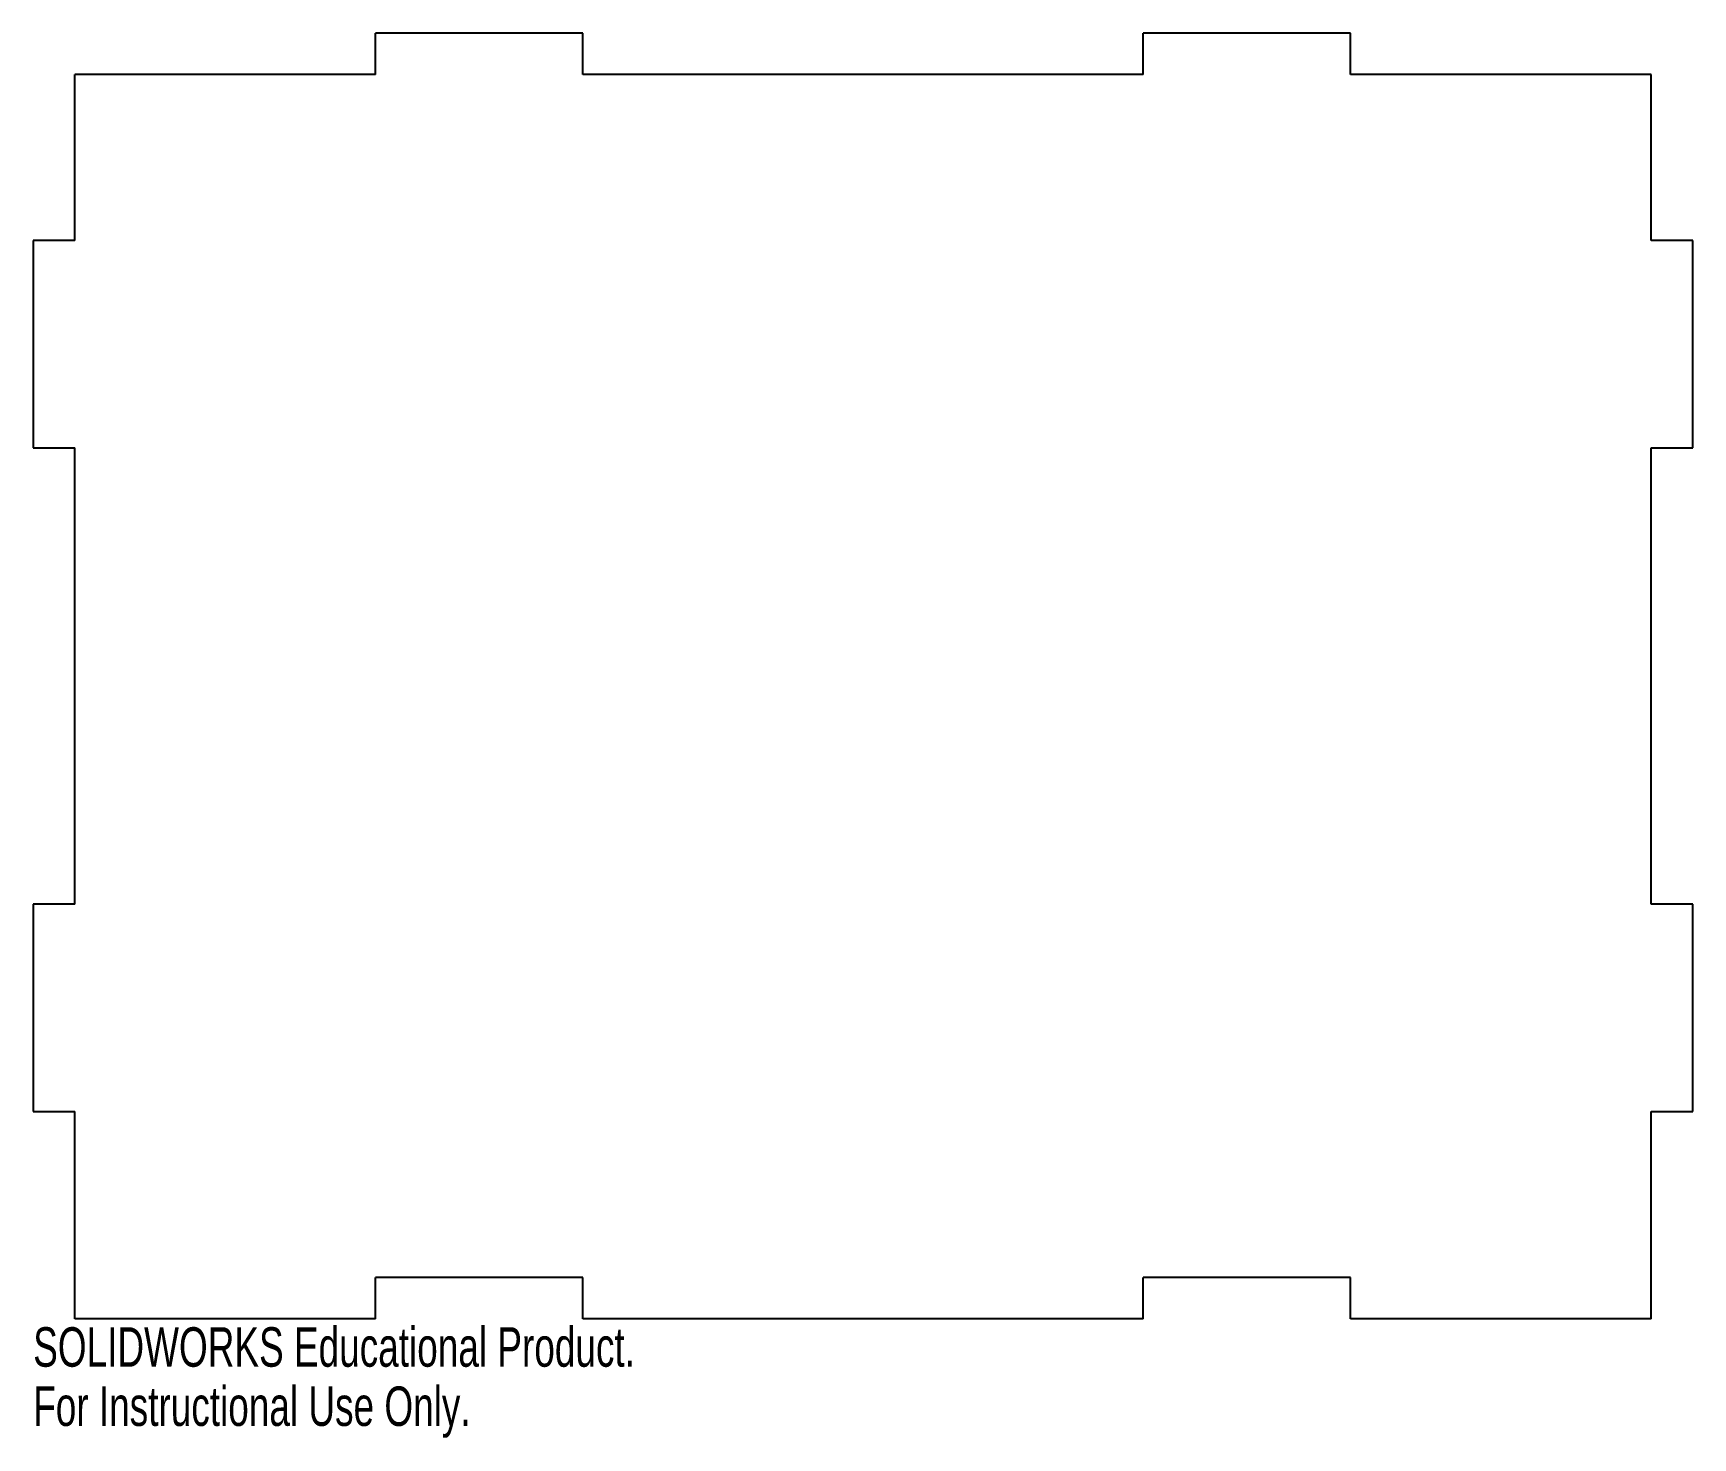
# Model space of a CAD drawing. Header units: inches. Extents: x -4 to 4, y -4.07 to 2.7.
import ezdxf

# ---------------------------------------------------------------- set-up
doc = ezdxf.new("R2010")
doc.units = ezdxf.units.IN
doc.header["$MEASUREMENT"] = 0
doc.styles.add('SLDTEXTSTYLE0', font='TXT', dxfattribs={"width": 0.7})

msp = doc.modelspace()

# ---------------------------------------------------------------- linework, layer by layer
at = {"color": 7, "linetype": 'Continuous', "lineweight": 25}
for p, q in [((-1.35, 2.7), (-2.35, 2.7)), ((-2.35, 2.5), (-2.35, 2.7)), ((-1.35, 2.5), (-1.35, 2.7)), ((2.35, 2.7), (1.35, 2.7)), ((1.35, 2.5), (1.35, 2.7)), ((2.35, 2.5), (2.35, 2.7)), ((-2.35, 2.5), (-3.8, 2.5)), ((-3.8, 1.7), (-3.8, 2.5)), ((1.35, 2.5), (-1.35, 2.5)), ((3.8, 2.5), (2.35, 2.5)), ((3.8, 1.7), (3.8, 2.5)), ((-3.8, 1.7), (-4, 1.7)), ((-4, 1.7), (-4, 0.7)), ((4, 1.7), (3.8, 1.7)), ((4, 0.7), (4, 1.7)), ((-4, 0.7), (-3.8, 0.7)), ((-3.8, -1.5), (-3.8, 0.7)), ((3.8, -1.5), (3.8, 0.7)), ((3.8, 0.7), (4, 0.7)), ((-3.8, -1.5), (-4, -1.5)), ((-4, -1.5), (-4, -2.5)), ((4, -1.5), (3.8, -1.5)), ((4, -2.5), (4, -1.5)), ((-4, -2.5), (-3.8, -2.5)), ((-3.8, -3.5), (-3.8, -2.5)), ((3.8, -3.5), (3.8, -2.5)), ((3.8, -2.5), (4, -2.5)), ((-1.35, -3.3), (-2.35, -3.3)), ((-2.35, -3.5), (-2.35, -3.3)), ((-1.35, -3.5), (-1.35, -3.3)), ((1.35, -3.5), (1.35, -3.3)), ((2.35, -3.3), (1.35, -3.3)), ((2.35, -3.5), (2.35, -3.3)), ((-2.35, -3.5), (-3.8, -3.5)), ((1.35, -3.5), (-1.35, -3.5)), ((3.8, -3.5), (2.35, -3.5))]:
    msp.add_line(p, q, dxfattribs=at)

# ---------------------------------------------------------------- texts
at = {"color": 7, "linetype": 'Continuous', "char_height": 0.1903, "attachment_point": 1, "style": 'SLDTEXTSTYLE0'}
for s, insert in [('SOLIDWORKS Educational Product.', (-4, -3.5401)), ('For Instructional Use Only.', (-4, -3.8256))]:
    msp.add_mtext(s, dxfattribs=dict(at, insert=insert))

doc.saveas('drawing.dxf')
